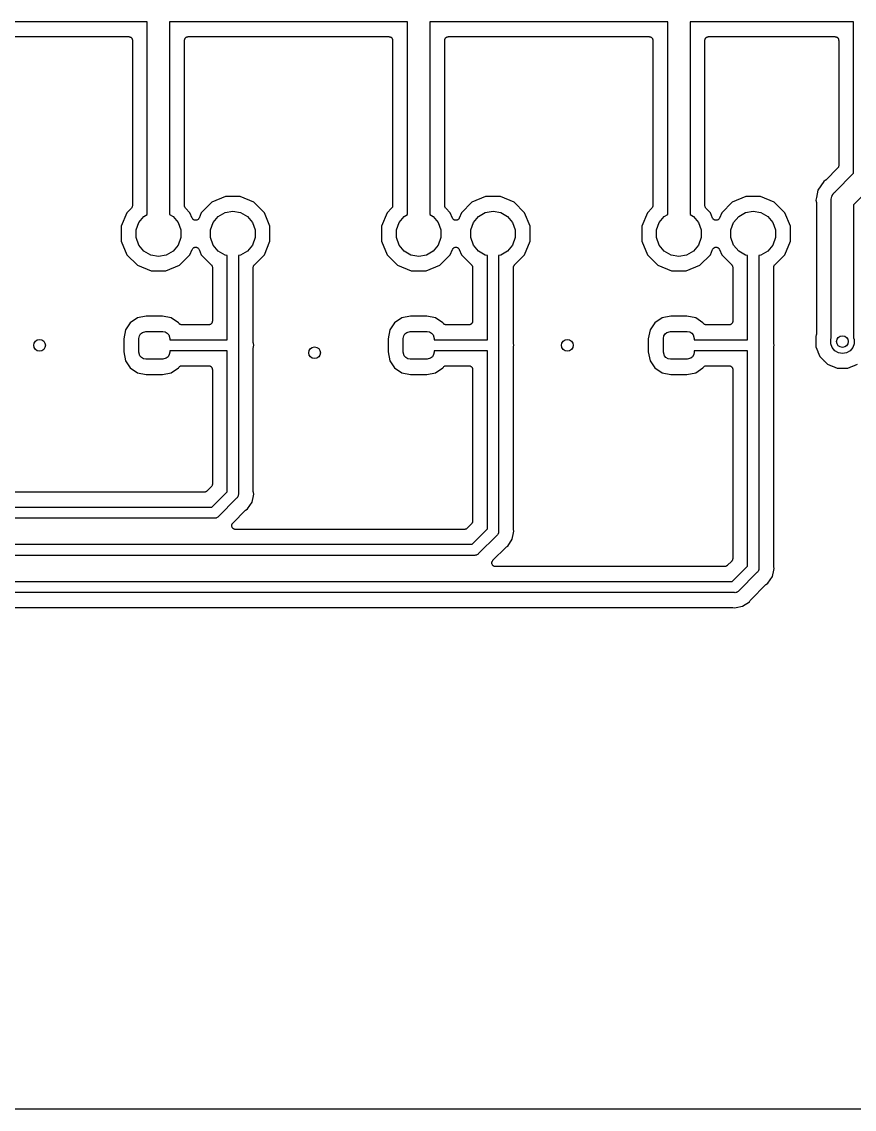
# Model space of a CAD drawing. Extents: x 40 to 163, y -163 to -37.
# Drawn here: x 74.07 to 102.51, y -163.25 to -126.11 of the extents above; entities that cross this region are included whole.
import ezdxf

# ---------------------------------------------------------------- set-up
doc = ezdxf.new("R2010")
doc.units = 0
doc.header["$MEASUREMENT"] = 0
doc.layers.add('BLACK', color=7, linetype='CONTINUOUS')

msp = doc.modelspace()

# ---------------------------------------------------------------- linework, layer by layer
at = {"layer": 'BLACK', "linetype": 'CONTINUOUS'}
for p, q in [((78.359, -126.111), (70.231, -126.111)), ((78.359, -126.967), (78.359, -126.111)), ((87.249, -126.111), (79.121, -126.111)), ((79.121, -126.111), (79.121, -132.69)), ((87.249, -126.967), (87.249, -126.111)), ((96.139, -126.111), (88.011, -126.111)), ((88.011, -126.111), (88.011, -132.69)), ((96.139, -132.69), (96.139, -126.111)), ((102.489, -126.111), (96.901, -126.111)), ((96.901, -126.111), (96.901, -132.69)), ((102.489, -131.287), (102.489, -126.111)), ((70.866, -126.619), (77.724, -126.619)), ((77.724, -126.619), (77.7349, -126.621)), ((77.7349, -126.621), (77.7461, -126.621)), ((77.7461, -126.621), (77.7565, -126.625)), ((77.7565, -126.625), (77.7674, -126.627)), ((77.7674, -126.627), (77.7771, -126.632)), ((77.7771, -126.632), (77.7875, -126.636)), ((79.6925, -126.636), (79.7029, -126.632)), ((79.7029, -126.632), (79.7126, -126.627)), ((79.7126, -126.627), (79.7235, -126.625)), ((79.7235, -126.625), (79.7339, -126.621)), ((79.7339, -126.621), (79.7451, -126.621)), ((79.7451, -126.621), (79.756, -126.619)), ((79.756, -126.619), (86.614, -126.619)), ((86.614, -126.619), (86.6249, -126.621)), ((86.6249, -126.621), (86.6361, -126.621)), ((86.6361, -126.621), (86.6465, -126.625)), ((86.6465, -126.625), (86.6574, -126.627)), ((86.6574, -126.627), (86.6671, -126.632)), ((86.6671, -126.632), (86.6775, -126.636)), ((88.5825, -126.636), (88.5929, -126.632)), ((88.5929, -126.632), (88.6026, -126.627)), ((88.6026, -126.627), (88.6135, -126.625)), ((88.6135, -126.625), (88.6239, -126.621)), ((88.6239, -126.621), (88.6351, -126.621)), ((88.6351, -126.621), (88.646, -126.619)), ((88.646, -126.619), (95.504, -126.619)), ((95.504, -126.619), (95.5149, -126.621)), ((95.5149, -126.621), (95.5261, -126.621)), ((95.5261, -126.621), (95.5365, -126.625)), ((95.5365, -126.625), (95.5474, -126.627)), ((95.5474, -126.627), (95.5571, -126.632)), ((95.5571, -126.632), (95.5675, -126.636)), ((97.4725, -126.636), (97.4829, -126.632)), ((97.4829, -126.632), (97.4926, -126.627)), ((97.4926, -126.627), (97.5035, -126.625)), ((97.5035, -126.625), (97.5139, -126.621)), ((97.5139, -126.621), (97.5251, -126.621)), ((97.5251, -126.621), (97.536, -126.619)), ((97.536, -126.619), (101.854, -126.619)), ((101.854, -126.619), (101.865, -126.621)), ((101.865, -126.621), (101.876, -126.621)), ((101.876, -126.621), (101.886, -126.625)), ((101.886, -126.625), (101.897, -126.627)), ((101.897, -126.627), (101.907, -126.632)), ((101.907, -126.632), (101.917, -126.636)), ((77.7875, -126.636), (77.796, -126.643)), ((77.796, -126.643), (77.8056, -126.649)), ((77.8056, -126.649), (77.8128, -126.657)), ((77.8128, -126.657), (77.8213, -126.664)), ((77.8213, -126.664), (77.8268, -126.674)), ((77.8268, -126.674), (77.834, -126.682)), ((77.834, -126.682), (77.8378, -126.693)), ((77.8378, -126.693), (77.8433, -126.703)), ((77.8433, -126.703), (77.8453, -126.714)), ((77.8453, -126.714), (77.8491, -126.724)), ((77.8491, -126.724), (77.8491, -126.735)), ((77.8491, -126.735), (77.851, -126.746)), ((77.851, -126.746), (77.851, -126.9)), ((77.851, -126.9), (77.851, -126.9)), ((77.851, -126.9), (77.851, -132.39)), ((78.359, -132.69), (78.359, -126.967)), ((78.359, -126.967), (78.359, -126.967)), ((79.629, -126.746), (79.6309, -126.735)), ((79.629, -132.39), (79.629, -126.746)), ((79.6309, -126.724), (79.6347, -126.714)), ((79.6309, -126.735), (79.6309, -126.724)), ((79.6347, -126.714), (79.6367, -126.703)), ((79.6367, -126.703), (79.6422, -126.693)), ((79.6422, -126.693), (79.646, -126.682)), ((79.646, -126.682), (79.6532, -126.674)), ((79.6532, -126.674), (79.6587, -126.664)), ((79.6587, -126.664), (79.6672, -126.657)), ((79.6672, -126.657), (79.6744, -126.649)), ((79.6744, -126.649), (79.684, -126.643)), ((79.684, -126.643), (79.6925, -126.636)), ((86.6775, -126.636), (86.686, -126.643)), ((86.686, -126.643), (86.6956, -126.649)), ((86.6956, -126.649), (86.7028, -126.657)), ((86.7028, -126.657), (86.7113, -126.664)), ((86.7113, -126.664), (86.7168, -126.674)), ((86.7168, -126.674), (86.724, -126.682)), ((86.724, -126.682), (86.7278, -126.693)), ((86.7278, -126.693), (86.7333, -126.703)), ((86.7333, -126.703), (86.7353, -126.714)), ((86.7353, -126.714), (86.7391, -126.724)), ((86.7391, -126.724), (86.7391, -126.735)), ((86.7391, -126.735), (86.741, -126.746)), ((86.741, -126.746), (86.741, -126.9)), ((86.741, -126.9), (86.741, -126.9)), ((86.741, -126.9), (86.741, -132.39)), ((87.249, -132.69), (87.249, -126.967)), ((87.249, -126.967), (87.249, -126.967)), ((88.519, -126.746), (88.5209, -126.735)), ((88.519, -132.39), (88.519, -126.746)), ((88.5209, -126.724), (88.5247, -126.714)), ((88.5209, -126.735), (88.5209, -126.724)), ((88.5247, -126.714), (88.5267, -126.703)), ((88.5267, -126.703), (88.5322, -126.693)), ((88.5322, -126.693), (88.536, -126.682)), ((88.536, -126.682), (88.5432, -126.674)), ((88.5432, -126.674), (88.5487, -126.664)), ((88.5487, -126.664), (88.5572, -126.657)), ((88.5572, -126.657), (88.5644, -126.649)), ((88.5644, -126.649), (88.574, -126.643)), ((88.574, -126.643), (88.5825, -126.636)), ((95.5675, -126.636), (95.576, -126.643)), ((95.576, -126.643), (95.5856, -126.649)), ((95.5856, -126.649), (95.5928, -126.657)), ((95.5928, -126.657), (95.6013, -126.664)), ((95.6013, -126.664), (95.6068, -126.674)), ((95.6068, -126.674), (95.614, -126.682)), ((95.614, -126.682), (95.6178, -126.693)), ((95.6178, -126.693), (95.6233, -126.703)), ((95.6233, -126.703), (95.6253, -126.714)), ((95.6253, -126.714), (95.6291, -126.724)), ((95.6291, -126.724), (95.6291, -126.735)), ((95.6291, -126.735), (95.631, -126.746)), ((95.631, -126.746), (95.631, -132.39)), ((97.409, -126.746), (97.4109, -126.735)), ((97.409, -132.39), (97.409, -126.746)), ((97.4109, -126.724), (97.4147, -126.714)), ((97.4109, -126.735), (97.4109, -126.724)), ((97.4147, -126.714), (97.4167, -126.703)), ((97.4167, -126.703), (97.4222, -126.693)), ((97.4222, -126.693), (97.426, -126.682)), ((97.426, -126.682), (97.4332, -126.674)), ((97.4332, -126.674), (97.4387, -126.664)), ((97.4387, -126.664), (97.4472, -126.657)), ((97.4472, -126.657), (97.4544, -126.649)), ((97.4544, -126.649), (97.464, -126.643)), ((97.464, -126.643), (97.4725, -126.636)), ((101.917, -126.636), (101.926, -126.643)), ((101.926, -126.643), (101.936, -126.649)), ((101.936, -126.649), (101.943, -126.657)), ((101.943, -126.657), (101.951, -126.664)), ((101.951, -126.664), (101.957, -126.674)), ((101.957, -126.674), (101.964, -126.682)), ((101.964, -126.682), (101.968, -126.693)), ((101.968, -126.693), (101.973, -126.703)), ((101.973, -126.703), (101.975, -126.714)), ((101.975, -126.714), (101.979, -126.724)), ((101.979, -126.724), (101.979, -126.735)), ((101.979, -126.735), (101.981, -126.746)), ((101.981, -126.746), (101.981, -131.024)), ((101.969, -131.078), (101.96, -131.091)), ((101.971, -131.072), (101.969, -131.078)), ((101.973, -131.068), (101.971, -131.072)), ((101.976, -131.051), (101.973, -131.068)), ((101.981, -131.035), (101.976, -131.051)), ((101.981, -131.024), (101.98, -131.03)), ((101.98, -131.03), (101.981, -131.035)), ((101.944, -131.114), (101.55, -131.508)), ((101.85, -131.926), (102.489, -131.287)), ((101.947, -131.109), (101.944, -131.114)), ((101.951, -131.106), (101.947, -131.109)), ((101.96, -131.091), (101.951, -131.106)), ((101.467, -131.566), (101.271, -131.86)), ((101.531, -131.523), (101.467, -131.566)), ((101.54, -131.515), (101.531, -131.523)), ((101.55, -131.508), (101.54, -131.515)), ((103.128, -131.726), (102.489, -132.365)), ((81.0274, -132.08), (80.5606, -132.273)), ((81.5326, -132.08), (81.0274, -132.08)), ((81.9994, -132.273), (81.5326, -132.08)), ((89.9174, -132.08), (89.4506, -132.273)), ((90.4226, -132.08), (89.9174, -132.08)), ((90.8894, -132.273), (90.4226, -132.08)), ((98.8074, -132.08), (98.3406, -132.273)), ((99.3126, -132.08), (98.8074, -132.08)), ((99.7794, -132.273), (99.3126, -132.08)), ((101.219, -132.117), (101.202, -132.207)), ((101.271, -131.86), (101.219, -132.117)), ((101.219, -132.117), (101.219, -132.117)), ((101.723, -132.173), (101.736, -132.124)), ((101.727, -132.224), (101.723, -132.173)), ((101.736, -132.124), (101.744, -132.075)), ((101.744, -132.075), (101.753, -132.06)), ((101.753, -132.06), (101.757, -132.043)), ((101.757, -132.043), (101.786, -132.002)), ((101.786, -132.002), (101.812, -131.958)), ((101.812, -131.958), (101.85, -131.926)), ((77.8138, -132.48), (77.6633, -132.631)), ((77.817, -132.476), (77.8138, -132.48)), ((77.8213, -132.472), (77.817, -132.476)), ((77.8296, -132.458), (77.8213, -132.472)), ((77.8391, -132.444), (77.8296, -132.458)), ((77.8405, -132.439), (77.8391, -132.444)), ((77.8433, -132.434), (77.8405, -132.439)), ((77.8462, -132.417), (77.8433, -132.434)), ((77.8505, -132.401), (77.8462, -132.417)), ((77.851, -132.39), (77.85, -132.396)), ((77.85, -132.396), (77.8505, -132.401)), ((79.63, -132.396), (79.629, -132.39)), ((79.6295, -132.401), (79.63, -132.396)), ((79.6338, -132.417), (79.6295, -132.401)), ((79.6367, -132.434), (79.6338, -132.417)), ((79.6395, -132.439), (79.6367, -132.434)), ((79.6409, -132.444), (79.6395, -132.439)), ((79.6504, -132.458), (79.6409, -132.444)), ((79.6587, -132.472), (79.6504, -132.458)), ((79.663, -132.476), (79.6587, -132.472)), ((79.6662, -132.48), (79.663, -132.476)), ((79.8167, -132.631), (79.6662, -132.48)), ((80.5606, -132.273), (80.2033, -132.631)), ((82.3567, -132.631), (81.9994, -132.273)), ((86.7038, -132.48), (86.5533, -132.631)), ((86.707, -132.476), (86.7038, -132.48)), ((86.7113, -132.472), (86.707, -132.476)), ((86.7196, -132.458), (86.7113, -132.472)), ((86.7291, -132.444), (86.7196, -132.458)), ((86.7305, -132.439), (86.7291, -132.444)), ((86.7333, -132.434), (86.7305, -132.439)), ((86.7362, -132.417), (86.7333, -132.434)), ((86.7405, -132.401), (86.7362, -132.417)), ((86.741, -132.39), (86.74, -132.396)), ((86.74, -132.396), (86.7405, -132.401)), ((88.52, -132.396), (88.519, -132.39)), ((88.5195, -132.401), (88.52, -132.396)), ((88.5238, -132.417), (88.5195, -132.401)), ((88.5267, -132.434), (88.5238, -132.417)), ((88.5295, -132.439), (88.5267, -132.434)), ((88.5309, -132.444), (88.5295, -132.439)), ((88.5404, -132.458), (88.5309, -132.444)), ((88.5487, -132.472), (88.5404, -132.458)), ((88.553, -132.476), (88.5487, -132.472)), ((88.5562, -132.48), (88.553, -132.476)), ((88.7067, -132.631), (88.5562, -132.48)), ((89.4506, -132.273), (89.0933, -132.631)), ((91.2467, -132.631), (90.8894, -132.273)), ((95.5938, -132.48), (95.4433, -132.631)), ((95.597, -132.476), (95.5938, -132.48)), ((95.6013, -132.472), (95.597, -132.476)), ((95.6096, -132.458), (95.6013, -132.472)), ((95.6191, -132.444), (95.6096, -132.458)), ((95.6205, -132.439), (95.6191, -132.444)), ((95.6233, -132.434), (95.6205, -132.439)), ((95.6262, -132.417), (95.6233, -132.434)), ((95.6305, -132.401), (95.6262, -132.417)), ((95.631, -132.39), (95.63, -132.396)), ((95.63, -132.396), (95.6305, -132.401)), ((97.41, -132.396), (97.409, -132.39)), ((97.4095, -132.401), (97.41, -132.396)), ((97.4138, -132.417), (97.4095, -132.401)), ((97.4167, -132.434), (97.4138, -132.417)), ((97.4195, -132.439), (97.4167, -132.434)), ((97.4209, -132.444), (97.4195, -132.439)), ((97.4304, -132.458), (97.4209, -132.444)), ((97.4387, -132.472), (97.4304, -132.458)), ((97.443, -132.476), (97.4387, -132.472)), ((97.4462, -132.48), (97.443, -132.476)), ((97.5967, -132.631), (97.4462, -132.48)), ((98.3406, -132.273), (97.9833, -132.631)), ((100.137, -132.631), (99.7794, -132.273)), ((101.202, -132.207), (101.217, -132.282)), ((101.217, -132.282), (101.217, -132.295)), ((101.217, -132.295), (101.219, -132.307)), ((101.219, -132.307), (101.219, -136.781)), ((101.727, -136.91), (101.727, -132.224)), ((102.489, -132.365), (102.489, -136.91)), ((77.6633, -132.631), (77.47, -133.097)), ((78.0699, -132.963), (78.2426, -132.757)), ((78.2426, -132.757), (78.359, -132.69)), ((79.121, -132.69), (79.2374, -132.757)), ((79.2374, -132.757), (79.4101, -132.963)), ((79.8927, -132.814), (79.8167, -132.631)), ((79.9016, -132.828), (79.8927, -132.814)), ((79.9092, -132.843), (79.9016, -132.828)), ((79.9134, -132.847), (79.9092, -132.843)), ((79.9164, -132.851), (79.9134, -132.847)), ((79.9295, -132.861), (79.9164, -132.851)), ((79.9418, -132.873), (79.9295, -132.861)), ((79.9469, -132.875), (79.9418, -132.873)), ((79.9514, -132.878), (79.9469, -132.875)), ((79.9672, -132.883), (79.9514, -132.878)), ((79.9825, -132.89), (79.9672, -132.883)), ((79.9881, -132.89), (79.9825, -132.89)), ((79.9934, -132.891), (79.9881, -132.89)), ((80.01, -132.891), (79.9934, -132.891)), ((80.0266, -132.891), (80.01, -132.891)), ((80.0319, -132.89), (80.0266, -132.891)), ((80.0375, -132.89), (80.0319, -132.89)), ((80.0528, -132.883), (80.0375, -132.89)), ((80.0686, -132.878), (80.0528, -132.883)), ((80.0731, -132.875), (80.0686, -132.878)), ((80.0782, -132.873), (80.0731, -132.875)), ((80.0905, -132.861), (80.0782, -132.873)), ((80.1036, -132.851), (80.0905, -132.861)), ((80.1066, -132.847), (80.1036, -132.851)), ((80.1108, -132.843), (80.1066, -132.847)), ((80.1184, -132.828), (80.1108, -132.843)), ((80.1273, -132.814), (80.1184, -132.828)), ((80.2033, -132.631), (80.1273, -132.814)), ((80.6099, -132.963), (80.7826, -132.757)), ((80.7826, -132.757), (81.0154, -132.623)), ((81.0154, -132.623), (81.28, -132.576)), ((81.28, -132.576), (81.5446, -132.623)), ((81.5446, -132.623), (81.7774, -132.757)), ((81.7774, -132.757), (81.9501, -132.963)), ((82.55, -133.097), (82.3567, -132.631)), ((86.5533, -132.631), (86.36, -133.097)), ((86.9599, -132.963), (87.1326, -132.757)), ((87.1326, -132.757), (87.249, -132.69)), ((88.011, -132.69), (88.1274, -132.757)), ((88.1274, -132.757), (88.3001, -132.963)), ((88.7827, -132.814), (88.7067, -132.631)), ((88.7916, -132.828), (88.7827, -132.814)), ((88.7992, -132.843), (88.7916, -132.828)), ((88.8034, -132.847), (88.7992, -132.843)), ((88.8064, -132.851), (88.8034, -132.847)), ((88.8195, -132.861), (88.8064, -132.851)), ((88.8318, -132.873), (88.8195, -132.861)), ((88.8369, -132.875), (88.8318, -132.873)), ((88.8414, -132.878), (88.8369, -132.875)), ((88.8572, -132.883), (88.8414, -132.878)), ((88.8725, -132.89), (88.8572, -132.883)), ((88.8781, -132.89), (88.8725, -132.89)), ((88.8834, -132.891), (88.8781, -132.89)), ((88.9, -132.891), (88.8834, -132.891)), ((88.9166, -132.891), (88.9, -132.891)), ((88.9219, -132.89), (88.9166, -132.891)), ((88.9275, -132.89), (88.9219, -132.89)), ((88.9428, -132.883), (88.9275, -132.89)), ((88.9586, -132.878), (88.9428, -132.883)), ((88.9631, -132.875), (88.9586, -132.878)), ((88.9682, -132.873), (88.9631, -132.875)), ((88.9805, -132.861), (88.9682, -132.873)), ((88.9936, -132.851), (88.9805, -132.861)), ((88.9966, -132.847), (88.9936, -132.851)), ((89.0008, -132.843), (88.9966, -132.847)), ((89.0084, -132.828), (89.0008, -132.843)), ((89.0173, -132.814), (89.0084, -132.828)), ((89.0933, -132.631), (89.0173, -132.814)), ((89.4999, -132.963), (89.6726, -132.757)), ((89.6726, -132.757), (89.9054, -132.623)), ((89.9054, -132.623), (90.17, -132.576)), ((90.17, -132.576), (90.4346, -132.623)), ((90.4346, -132.623), (90.6674, -132.757)), ((90.6674, -132.757), (90.8401, -132.963)), ((91.44, -133.097), (91.2467, -132.631)), ((95.4433, -132.631), (95.25, -133.097)), ((95.8499, -132.963), (96.0226, -132.757)), ((96.0226, -132.757), (96.139, -132.69)), ((96.901, -132.69), (97.0174, -132.757)), ((97.0174, -132.757), (97.1901, -132.963)), ((97.6727, -132.814), (97.5967, -132.631)), ((97.6816, -132.828), (97.6727, -132.814)), ((97.6892, -132.843), (97.6816, -132.828)), ((97.6934, -132.847), (97.6892, -132.843)), ((97.6964, -132.851), (97.6934, -132.847)), ((97.7095, -132.861), (97.6964, -132.851)), ((97.7218, -132.873), (97.7095, -132.861)), ((97.7269, -132.875), (97.7218, -132.873)), ((97.7314, -132.878), (97.7269, -132.875)), ((97.7472, -132.883), (97.7314, -132.878)), ((97.7625, -132.89), (97.7472, -132.883)), ((97.7681, -132.89), (97.7625, -132.89)), ((97.7734, -132.891), (97.7681, -132.89)), ((97.79, -132.891), (97.7734, -132.891)), ((97.8066, -132.891), (97.79, -132.891)), ((97.8119, -132.89), (97.8066, -132.891)), ((97.8175, -132.89), (97.8119, -132.89)), ((97.8328, -132.883), (97.8175, -132.89)), ((97.8486, -132.878), (97.8328, -132.883)), ((97.8531, -132.875), (97.8486, -132.878)), ((97.8582, -132.873), (97.8531, -132.875)), ((97.8705, -132.861), (97.8582, -132.873)), ((97.8836, -132.851), (97.8705, -132.861)), ((97.8866, -132.847), (97.8836, -132.851)), ((97.8908, -132.843), (97.8866, -132.847)), ((97.8984, -132.828), (97.8908, -132.843)), ((97.9073, -132.814), (97.8984, -132.828)), ((97.9833, -132.631), (97.9073, -132.814)), ((98.3899, -132.963), (98.5626, -132.757)), ((98.5626, -132.757), (98.7954, -132.623)), ((98.7954, -132.623), (99.06, -132.576)), ((99.06, -132.576), (99.3246, -132.623)), ((99.3246, -132.623), (99.5574, -132.757)), ((99.5574, -132.757), (99.7301, -132.963)), ((100.33, -133.097), (100.137, -132.631)), ((77.47, -133.097), (77.47, -133.603)), ((77.978, -133.216), (78.0699, -132.963)), ((77.978, -133.484), (77.978, -133.216)), ((79.4101, -132.963), (79.502, -133.216)), ((79.502, -133.216), (79.502, -133.484)), ((80.518, -133.216), (80.6099, -132.963)), ((80.518, -133.484), (80.518, -133.216)), ((81.9501, -132.963), (82.042, -133.216)), ((82.042, -133.216), (82.042, -133.484)), ((82.55, -133.603), (82.55, -133.097)), ((86.36, -133.097), (86.36, -133.603)), ((86.868, -133.216), (86.9599, -132.963)), ((86.868, -133.484), (86.868, -133.216)), ((88.3001, -132.963), (88.392, -133.216)), ((88.392, -133.216), (88.392, -133.484)), ((89.408, -133.216), (89.4999, -132.963)), ((89.408, -133.484), (89.408, -133.216)), ((90.8401, -132.963), (90.932, -133.216)), ((90.932, -133.216), (90.932, -133.484)), ((91.44, -133.603), (91.44, -133.097)), ((95.25, -133.097), (95.25, -133.603)), ((95.758, -133.216), (95.8499, -132.963)), ((95.758, -133.484), (95.758, -133.216)), ((97.1901, -132.963), (97.282, -133.216)), ((97.282, -133.216), (97.282, -133.484)), ((98.298, -133.216), (98.3899, -132.963)), ((98.298, -133.484), (98.298, -133.216)), ((99.7301, -132.963), (99.822, -133.216)), ((99.822, -133.216), (99.822, -133.484)), ((100.33, -133.603), (100.33, -133.097)), ((77.47, -133.603), (77.6633, -134.069)), ((78.0699, -133.737), (77.978, -133.484)), ((79.502, -133.484), (79.4101, -133.737)), ((80.6099, -133.737), (80.518, -133.484)), ((82.042, -133.484), (81.9501, -133.737)), ((82.3567, -134.069), (82.55, -133.603)), ((86.36, -133.603), (86.5533, -134.069)), ((86.9599, -133.737), (86.868, -133.484)), ((88.392, -133.484), (88.3001, -133.737)), ((89.4999, -133.737), (89.408, -133.484)), ((90.932, -133.484), (90.8401, -133.737)), ((91.2467, -134.069), (91.44, -133.603)), ((95.25, -133.603), (95.4433, -134.069)), ((95.8499, -133.737), (95.758, -133.484)), ((97.282, -133.484), (97.1901, -133.737)), ((98.3899, -133.737), (98.298, -133.484)), ((99.822, -133.484), (99.7301, -133.737)), ((100.137, -134.069), (100.33, -133.603)), ((78.2426, -133.943), (78.0699, -133.737)), ((78.4754, -134.077), (78.2426, -133.943)), ((79.2374, -133.943), (79.0046, -134.077)), ((79.4101, -133.737), (79.2374, -133.943)), ((79.8167, -134.069), (79.8927, -133.886)), ((79.8927, -133.886), (79.9016, -133.872)), ((79.9016, -133.872), (79.9092, -133.857)), ((79.9092, -133.857), (79.9134, -133.853)), ((79.9134, -133.853), (79.9164, -133.849)), ((79.9164, -133.849), (79.9295, -133.839)), ((79.9295, -133.839), (79.9418, -133.827)), ((79.9418, -133.827), (79.9469, -133.825)), ((79.9469, -133.825), (79.9514, -133.822)), ((79.9514, -133.822), (79.9672, -133.817)), ((79.9672, -133.817), (79.9825, -133.81)), ((79.9825, -133.81), (79.9881, -133.81)), ((79.9881, -133.81), (79.9934, -133.809)), ((79.9934, -133.809), (80.01, -133.809)), ((80.01, -133.809), (80.0266, -133.809)), ((80.0266, -133.809), (80.0319, -133.81)), ((80.0319, -133.81), (80.0375, -133.81)), ((80.0375, -133.81), (80.0528, -133.817)), ((80.0528, -133.817), (80.0686, -133.822)), ((80.0686, -133.822), (80.0731, -133.825)), ((80.0731, -133.825), (80.0782, -133.827)), ((80.0782, -133.827), (80.0905, -133.839)), ((80.0905, -133.839), (80.1036, -133.849)), ((80.1036, -133.849), (80.1066, -133.853)), ((80.1066, -133.853), (80.1108, -133.857)), ((80.1108, -133.857), (80.1184, -133.872)), ((80.1184, -133.872), (80.1273, -133.886)), ((80.1273, -133.886), (80.2033, -134.069)), ((80.7826, -133.943), (80.6099, -133.737)), ((81.0154, -134.077), (80.7826, -133.943)), ((81.7774, -133.943), (81.5446, -134.077)), ((81.9501, -133.737), (81.7774, -133.943)), ((87.1326, -133.943), (86.9599, -133.737)), ((87.3654, -134.077), (87.1326, -133.943)), ((88.1274, -133.943), (87.8946, -134.077)), ((88.3001, -133.737), (88.1274, -133.943)), ((88.7067, -134.069), (88.7827, -133.886)), ((88.7827, -133.886), (88.7916, -133.872)), ((88.7916, -133.872), (88.7992, -133.857)), ((88.7992, -133.857), (88.8034, -133.853)), ((88.8034, -133.853), (88.8064, -133.849)), ((88.8064, -133.849), (88.8195, -133.839)), ((88.8195, -133.839), (88.8318, -133.827)), ((88.8318, -133.827), (88.8369, -133.825)), ((88.8369, -133.825), (88.8414, -133.822)), ((88.8414, -133.822), (88.8572, -133.817)), ((88.8572, -133.817), (88.8725, -133.81)), ((88.8725, -133.81), (88.8781, -133.81)), ((88.8781, -133.81), (88.8834, -133.809)), ((88.8834, -133.809), (88.9, -133.809)), ((88.9, -133.809), (88.9166, -133.809)), ((88.9166, -133.809), (88.9219, -133.81)), ((88.9219, -133.81), (88.9275, -133.81)), ((88.9275, -133.81), (88.9428, -133.817)), ((88.9428, -133.817), (88.9586, -133.822)), ((88.9586, -133.822), (88.9631, -133.825)), ((88.9631, -133.825), (88.9682, -133.827)), ((88.9682, -133.827), (88.9805, -133.839)), ((88.9805, -133.839), (88.9936, -133.849)), ((88.9936, -133.849), (88.9966, -133.853)), ((88.9966, -133.853), (89.0008, -133.857)), ((89.0008, -133.857), (89.0084, -133.872)), ((89.0084, -133.872), (89.0173, -133.886)), ((89.0173, -133.886), (89.0933, -134.069)), ((89.6726, -133.943), (89.4999, -133.737)), ((89.9054, -134.077), (89.6726, -133.943)), ((90.6674, -133.943), (90.4346, -134.077)), ((90.8401, -133.737), (90.6674, -133.943)), ((96.0226, -133.943), (95.8499, -133.737)), ((96.2554, -134.077), (96.0226, -133.943)), ((97.0174, -133.943), (96.7846, -134.077)), ((97.1901, -133.737), (97.0174, -133.943)), ((97.5967, -134.069), (97.6727, -133.886)), ((97.6727, -133.886), (97.6816, -133.872)), ((97.6816, -133.872), (97.6892, -133.857)), ((97.6892, -133.857), (97.6934, -133.853)), ((97.6934, -133.853), (97.6964, -133.849)), ((97.6964, -133.849), (97.7095, -133.839)), ((97.7095, -133.839), (97.7218, -133.827)), ((97.7218, -133.827), (97.7269, -133.825)), ((97.7269, -133.825), (97.7314, -133.822)), ((97.7314, -133.822), (97.7472, -133.817)), ((97.7472, -133.817), (97.7625, -133.81)), ((97.7625, -133.81), (97.7681, -133.81)), ((97.7681, -133.81), (97.7734, -133.809)), ((97.7734, -133.809), (97.79, -133.809)), ((97.79, -133.809), (97.8066, -133.809)), ((97.8066, -133.809), (97.8119, -133.81)), ((97.8119, -133.81), (97.8175, -133.81)), ((97.8175, -133.81), (97.8328, -133.817)), ((97.8328, -133.817), (97.8486, -133.822)), ((97.8486, -133.822), (97.8531, -133.825)), ((97.8531, -133.825), (97.8582, -133.827)), ((97.8582, -133.827), (97.8705, -133.839)), ((97.8705, -133.839), (97.8836, -133.849)), ((97.8836, -133.849), (97.8866, -133.853)), ((97.8866, -133.853), (97.8908, -133.857)), ((97.8908, -133.857), (97.8984, -133.872)), ((97.8984, -133.872), (97.9073, -133.886)), ((97.9073, -133.886), (97.9833, -134.069)), ((98.5626, -133.943), (98.3899, -133.737)), ((98.7954, -134.077), (98.5626, -133.943)), ((99.5574, -133.943), (99.3246, -134.077)), ((99.7301, -133.737), (99.5574, -133.943)), ((77.6633, -134.069), (78.0206, -134.427)), ((78.0206, -134.427), (78.4874, -134.62)), ((78.74, -134.124), (78.4754, -134.077)), ((79.0046, -134.077), (78.74, -134.124)), ((78.9926, -134.62), (79.4594, -134.427)), ((79.4594, -134.427), (79.8167, -134.069)), ((80.2033, -134.069), (80.5443, -134.41)), ((80.5443, -134.41), (80.5475, -134.415)), ((80.5475, -134.415), (80.5518, -134.419)), ((80.5518, -134.419), (80.5601, -134.433)), ((81.0895, -134.09), (81.0154, -134.077)), ((81.0895, -136.969), (81.0895, -134.09)), ((81.5446, -134.077), (81.4705, -134.09)), ((81.4705, -134.09), (81.4705, -142.232)), ((81.9999, -134.433), (82.0082, -134.419)), ((82.0082, -134.419), (82.0125, -134.415)), ((82.0125, -134.415), (82.0157, -134.41)), ((82.0157, -134.41), (82.3567, -134.069)), ((86.5533, -134.069), (86.9106, -134.427)), ((86.9106, -134.427), (87.3774, -134.62)), ((87.63, -134.124), (87.3654, -134.077)), ((87.8946, -134.077), (87.63, -134.124)), ((87.8826, -134.62), (88.3494, -134.427)), ((88.3494, -134.427), (88.7067, -134.069)), ((89.0933, -134.069), (89.4343, -134.41)), ((89.4343, -134.41), (89.4375, -134.415)), ((89.4375, -134.415), (89.4418, -134.419)), ((89.4418, -134.419), (89.4501, -134.433)), ((89.9795, -134.09), (89.9054, -134.077)), ((89.9795, -136.969), (89.9795, -134.09)), ((90.4346, -134.077), (90.3605, -134.09)), ((90.3605, -134.09), (90.3605, -143.502)), ((90.8899, -134.433), (90.8982, -134.419)), ((90.8982, -134.419), (90.9025, -134.415)), ((90.9025, -134.415), (90.9057, -134.41)), ((90.9057, -134.41), (91.2467, -134.069)), ((95.4433, -134.069), (95.8006, -134.427)), ((95.8006, -134.427), (96.2674, -134.62)), ((96.52, -134.124), (96.2554, -134.077)), ((96.7846, -134.077), (96.52, -134.124)), ((96.7726, -134.62), (97.2394, -134.427)), ((97.2394, -134.427), (97.5967, -134.069)), ((97.9833, -134.069), (98.3243, -134.41)), ((98.3243, -134.41), (98.3275, -134.415)), ((98.3275, -134.415), (98.3318, -134.419)), ((98.3318, -134.419), (98.3401, -134.433)), ((98.8695, -134.09), (98.7954, -134.077)), ((98.8695, -136.969), (98.8695, -134.09)), ((99.3246, -134.077), (99.2505, -134.09)), ((99.2505, -134.09), (99.2505, -144.772)), ((99.7799, -134.433), (99.7882, -134.419)), ((99.7882, -134.419), (99.7925, -134.415)), ((99.7925, -134.415), (99.7957, -134.41)), ((99.7957, -134.41), (100.137, -134.069)), ((78.4874, -134.62), (78.9926, -134.62)), ((80.5601, -134.433), (80.5696, -134.446)), ((80.5696, -134.446), (80.571, -134.452)), ((80.571, -134.452), (80.5738, -134.457)), ((80.5738, -134.457), (80.5767, -134.473)), ((80.5767, -134.473), (80.581, -134.489)), ((80.581, -134.489), (80.5805, -134.495)), ((80.5805, -134.495), (80.5815, -134.5)), ((80.5815, -134.5), (80.5815, -136.334)), ((81.9785, -134.5), (81.9795, -134.495)), ((81.9785, -137.079), (81.9785, -134.5)), ((81.979, -134.489), (81.9833, -134.473)), ((81.9795, -134.495), (81.979, -134.489)), ((81.9833, -134.473), (81.9862, -134.457)), ((81.9862, -134.457), (81.989, -134.452)), ((81.989, -134.452), (81.9904, -134.446)), ((81.9904, -134.446), (81.9999, -134.433)), ((87.3774, -134.62), (87.8826, -134.62)), ((89.4501, -134.433), (89.4596, -134.446)), ((89.4596, -134.446), (89.461, -134.452)), ((89.461, -134.452), (89.4638, -134.457)), ((89.4638, -134.457), (89.4667, -134.473)), ((89.4667, -134.473), (89.471, -134.489)), ((89.471, -134.489), (89.4705, -134.495)), ((89.4705, -134.495), (89.4715, -134.5)), ((89.4715, -134.5), (89.4715, -136.334)), ((90.8685, -134.5), (90.8695, -134.495)), ((90.8685, -137.079), (90.8685, -134.5)), ((90.869, -134.489), (90.8733, -134.473)), ((90.8695, -134.495), (90.869, -134.489)), ((90.8733, -134.473), (90.8762, -134.457)), ((90.8762, -134.457), (90.879, -134.452)), ((90.879, -134.452), (90.8804, -134.446)), ((90.8804, -134.446), (90.8899, -134.433)), ((96.2674, -134.62), (96.7726, -134.62)), ((98.3401, -134.433), (98.3496, -134.446)), ((98.3496, -134.446), (98.351, -134.452)), ((98.351, -134.452), (98.3538, -134.457)), ((98.3538, -134.457), (98.3567, -134.473)), ((98.3567, -134.473), (98.361, -134.489)), ((98.361, -134.489), (98.3605, -134.495)), ((98.3605, -134.495), (98.3615, -134.5)), ((98.3615, -134.5), (98.3615, -136.334)), ((99.7585, -134.5), (99.7595, -134.495)), ((99.7585, -137.079), (99.7585, -134.5)), ((99.759, -134.489), (99.7633, -134.473)), ((99.7595, -134.495), (99.759, -134.489)), ((99.7633, -134.473), (99.7662, -134.457)), ((99.7662, -134.457), (99.769, -134.452)), ((99.769, -134.452), (99.7704, -134.446)), ((99.7704, -134.446), (99.7799, -134.433)), ((78.0224, -136.225), (77.7773, -136.388)), ((78.324, -136.165), (78.0224, -136.225)), ((78.874, -136.165), (78.324, -136.165)), ((79.1756, -136.225), (78.874, -136.165)), ((79.4207, -136.388), (79.1756, -136.225)), ((87.0534, -136.225), (86.8083, -136.388)), ((87.355, -136.165), (87.0534, -136.225)), ((87.905, -136.165), (87.355, -136.165)), ((88.2066, -136.225), (87.905, -136.165)), ((88.4517, -136.388), (88.2066, -136.225)), ((95.9434, -136.225), (95.6983, -136.388)), ((96.245, -136.165), (95.9434, -136.225)), ((96.795, -136.165), (96.245, -136.165)), ((97.0966, -136.225), (96.795, -136.165)), ((97.3417, -136.388), (97.0966, -136.225)), ((77.6136, -136.633), (77.5536, -136.935)), ((77.7773, -136.388), (77.6136, -136.633)), ((79.4319, -136.405), (79.4207, -136.388)), ((79.4443, -136.418), (79.4319, -136.405)), ((79.4558, -136.432), (79.4443, -136.418)), ((79.4595, -136.434), (79.4558, -136.432)), ((79.4624, -136.437), (79.4595, -136.434)), ((79.4785, -136.445), (79.4624, -136.437)), ((79.494, -136.454), (79.4785, -136.445)), ((79.4982, -136.455), (79.494, -136.454)), ((79.5019, -136.456), (79.4982, -136.455)), ((79.5198, -136.458), (79.5019, -136.456)), ((79.5375, -136.462), (79.5198, -136.458)), ((80.4545, -136.462), (79.5375, -136.462)), ((80.4654, -136.46), (80.4545, -136.462)), ((80.4766, -136.46), (80.4654, -136.46)), ((80.487, -136.456), (80.4766, -136.46)), ((80.4979, -136.454), (80.487, -136.456)), ((80.5076, -136.448), (80.4979, -136.454)), ((80.518, -136.444), (80.5076, -136.448)), ((80.5265, -136.437), (80.518, -136.444)), ((80.5361, -136.432), (80.5265, -136.437)), ((80.5433, -136.423), (80.5361, -136.432)), ((80.5518, -136.416), (80.5433, -136.423)), ((80.5573, -136.407), (80.5518, -136.416)), ((80.5645, -136.398), (80.5573, -136.407)), ((80.5683, -136.388), (80.5645, -136.398)), ((80.5738, -136.378), (80.5683, -136.388)), ((80.5758, -136.367), (80.5738, -136.378)), ((80.5796, -136.357), (80.5758, -136.367)), ((80.5815, -136.334), (80.5796, -136.345)), ((80.5796, -136.345), (80.5796, -136.357)), ((86.6446, -136.633), (86.5846, -136.935)), ((86.8083, -136.388), (86.6446, -136.633)), ((88.4629, -136.405), (88.4517, -136.388)), ((88.4753, -136.418), (88.4629, -136.405)), ((88.4868, -136.432), (88.4753, -136.418)), ((88.4905, -136.434), (88.4868, -136.432)), ((88.4934, -136.437), (88.4905, -136.434)), ((88.5095, -136.445), (88.4934, -136.437)), ((88.525, -136.454), (88.5095, -136.445)), ((88.5292, -136.455), (88.525, -136.454)), ((88.5329, -136.456), (88.5292, -136.455)), ((88.5508, -136.458), (88.5329, -136.456)), ((88.5685, -136.462), (88.5508, -136.458)), ((89.3445, -136.462), (88.5685, -136.462)), ((89.3554, -136.46), (89.3445, -136.462)), ((89.3666, -136.46), (89.3554, -136.46)), ((89.377, -136.456), (89.3666, -136.46)), ((89.3879, -136.454), (89.377, -136.456)), ((89.3976, -136.448), (89.3879, -136.454)), ((89.408, -136.444), (89.3976, -136.448)), ((89.4165, -136.437), (89.408, -136.444)), ((89.4261, -136.432), (89.4165, -136.437)), ((89.4333, -136.423), (89.4261, -136.432)), ((89.4418, -136.416), (89.4333, -136.423)), ((89.4473, -136.407), (89.4418, -136.416)), ((89.4545, -136.398), (89.4473, -136.407)), ((89.4583, -136.388), (89.4545, -136.398)), ((89.4638, -136.378), (89.4583, -136.388)), ((89.4658, -136.367), (89.4638, -136.378)), ((89.4696, -136.357), (89.4658, -136.367)), ((89.4715, -136.334), (89.4696, -136.345)), ((89.4696, -136.345), (89.4696, -136.357)), ((95.5346, -136.633), (95.4746, -136.935)), ((95.6983, -136.388), (95.5346, -136.633)), ((97.3529, -136.405), (97.3417, -136.388)), ((97.3653, -136.418), (97.3529, -136.405)), ((97.3768, -136.432), (97.3653, -136.418)), ((97.3805, -136.434), (97.3768, -136.432)), ((97.3834, -136.437), (97.3805, -136.434)), ((97.3995, -136.445), (97.3834, -136.437)), ((97.415, -136.454), (97.3995, -136.445)), ((97.4192, -136.455), (97.415, -136.454)), ((97.4229, -136.456), (97.4192, -136.455)), ((97.4408, -136.458), (97.4229, -136.456)), ((97.4585, -136.462), (97.4408, -136.458)), ((98.2345, -136.462), (97.4585, -136.462)), ((98.2454, -136.46), (98.2345, -136.462)), ((98.2566, -136.46), (98.2454, -136.46)), ((98.267, -136.456), (98.2566, -136.46)), ((98.2779, -136.454), (98.267, -136.456)), ((98.2876, -136.448), (98.2779, -136.454)), ((98.298, -136.444), (98.2876, -136.448)), ((98.3065, -136.437), (98.298, -136.444)), ((98.3161, -136.432), (98.3065, -136.437)), ((98.3233, -136.423), (98.3161, -136.432)), ((98.3318, -136.416), (98.3233, -136.423)), ((98.3373, -136.407), (98.3318, -136.416)), ((98.3445, -136.398), (98.3373, -136.407)), ((98.3483, -136.388), (98.3445, -136.398)), ((98.3538, -136.378), (98.3483, -136.388)), ((98.3558, -136.367), (98.3538, -136.378)), ((98.3596, -136.357), (98.3558, -136.367)), ((98.3615, -136.334), (98.3596, -136.345)), ((98.3596, -136.345), (98.3596, -136.357)), ((77.5536, -136.935), (77.5536, -137.385)), ((78.074, -136.922), (78.0883, -136.841)), ((78.074, -137.398), (78.074, -136.922)), ((78.0883, -136.841), (78.1296, -136.77)), ((78.1296, -136.77), (78.1927, -136.717)), ((78.1927, -136.717), (78.3115, -136.685)), ((78.3115, -136.685), (78.8865, -136.685)), ((78.8865, -136.685), (78.9677, -136.699)), ((78.9677, -136.699), (79.0392, -136.741)), ((79.0392, -136.741), (79.0922, -136.804)), ((79.0922, -136.804), (79.124, -136.922)), ((79.124, -136.922), (79.124, -136.969)), ((79.124, -136.969), (81.0895, -136.969)), ((86.5846, -136.935), (86.5846, -137.385)), ((87.105, -136.922), (87.1193, -136.841)), ((87.105, -137.398), (87.105, -136.922)), ((87.1193, -136.841), (87.1606, -136.77)), ((87.1606, -136.77), (87.2237, -136.717)), ((87.2237, -136.717), (87.3425, -136.685)), ((87.3425, -136.685), (87.9175, -136.685)), ((87.9175, -136.685), (87.9987, -136.699)), ((87.9987, -136.699), (88.0702, -136.741)), ((88.0702, -136.741), (88.1232, -136.804)), ((88.1232, -136.804), (88.155, -136.922)), ((88.155, -136.922), (88.155, -136.969)), ((88.155, -136.969), (89.9795, -136.969)), ((95.4746, -136.935), (95.4746, -137.385)), ((95.995, -136.922), (96.0093, -136.841)), ((95.995, -137.398), (95.995, -136.922)), ((96.0093, -136.841), (96.0506, -136.77)), ((96.0506, -136.77), (96.1137, -136.717)), ((96.1137, -136.717), (96.2325, -136.685)), ((96.2325, -136.685), (96.8075, -136.685)), ((96.8075, -136.685), (96.8887, -136.699)), ((96.8887, -136.699), (96.9602, -136.741)), ((96.9602, -136.741), (97.0132, -136.804)), ((97.0132, -136.804), (97.045, -136.922)), ((97.045, -136.922), (97.045, -136.969)), ((97.045, -136.969), (98.8695, -136.969)), ((101.209, -136.83), (101.2, -136.852)), ((101.2, -136.852), (101.2, -137.214)), ((101.21, -136.827), (101.209, -136.83)), ((101.211, -136.825), (101.21, -136.827)), ((101.215, -136.806), (101.211, -136.825)), ((101.219, -136.787), (101.215, -136.806)), ((101.219, -136.781), (101.219, -136.784)), ((101.219, -136.784), (101.219, -136.787)), ((101.708, -136.962), (101.727, -136.91)), ((101.708, -137.104), (101.708, -136.962)), ((102.489, -136.91), (102.508, -136.962)), ((102.508, -136.962), (102.508, -137.104)), ((77.5536, -137.385), (77.6136, -137.687)), ((78.1058, -137.516), (78.074, -137.398)), ((79.124, -137.398), (79.1097, -137.479)), ((81.0895, -137.35), (79.124, -137.35)), ((79.124, -137.35), (79.124, -137.398)), ((81.0895, -137.778), (81.0895, -137.35)), ((81.9807, -137.091), (81.9785, -137.079)), ((81.9785, -137.241), (81.9807, -137.229)), ((81.9785, -142.159), (81.9785, -137.241)), ((81.9809, -137.103), (81.9807, -137.091)), ((81.9807, -137.229), (81.9809, -137.217)), ((81.9922, -137.16), (81.9809, -137.103)), ((81.9809, -137.217), (81.9922, -137.16)), ((86.5846, -137.385), (86.6446, -137.687)), ((87.1368, -137.516), (87.105, -137.398)), ((88.155, -137.398), (88.1407, -137.479)), ((89.9795, -137.35), (88.155, -137.35)), ((88.155, -137.35), (88.155, -137.398)), ((89.9795, -143.431), (89.9795, -137.35)), ((90.8707, -137.091), (90.8685, -137.079)), ((90.8685, -137.241), (90.8707, -137.229)), ((90.8685, -143.429), (90.8685, -137.241)), ((90.8709, -137.103), (90.8707, -137.091)), ((90.8707, -137.229), (90.8709, -137.217)), ((90.8822, -137.16), (90.8709, -137.103)), ((90.8709, -137.217), (90.8822, -137.16)), ((95.4746, -137.385), (95.5346, -137.687)), ((96.0268, -137.516), (95.995, -137.398)), ((97.045, -137.398), (97.0307, -137.479)), ((98.8695, -137.35), (97.045, -137.35)), ((97.045, -137.35), (97.045, -137.398)), ((98.8695, -144.701), (98.8695, -137.35)), ((99.7607, -137.091), (99.7585, -137.079)), ((99.7585, -137.241), (99.7607, -137.229)), ((99.7585, -144.699), (99.7585, -137.241)), ((99.7609, -137.103), (99.7607, -137.091)), ((99.7607, -137.229), (99.7609, -137.217)), ((99.7722, -137.16), (99.7609, -137.103)), ((99.7609, -137.217), (99.7722, -137.16)), ((101.2, -137.214), (101.267, -137.376)), ((101.267, -137.376), (101.268, -137.381)), ((101.268, -137.381), (101.271, -137.385)), ((101.271, -137.385), (101.338, -137.547)), ((101.756, -137.236), (101.708, -137.104)), ((101.847, -137.344), (101.756, -137.236)), ((101.969, -137.415), (101.847, -137.344)), ((102.369, -137.344), (102.247, -137.415)), ((102.46, -137.236), (102.369, -137.344)), ((102.508, -137.104), (102.46, -137.236)), ((77.6136, -137.687), (77.7773, -137.932)), ((78.1588, -137.579), (78.1058, -137.516)), ((78.2303, -137.621), (78.1588, -137.579)), ((78.3115, -137.635), (78.2303, -137.621)), ((78.8865, -137.635), (78.3115, -137.635)), ((79.0052, -137.603), (78.8865, -137.635)), ((79.0684, -137.55), (79.0052, -137.603)), ((79.1097, -137.479), (79.0684, -137.55)), ((86.6446, -137.687), (86.8083, -137.932)), ((87.1898, -137.579), (87.1368, -137.516)), ((87.2613, -137.621), (87.1898, -137.579)), ((87.3425, -137.635), (87.2613, -137.621)), ((87.9175, -137.635), (87.3425, -137.635)), ((88.0362, -137.603), (87.9175, -137.635)), ((88.0994, -137.55), (88.0362, -137.603)), ((88.1407, -137.479), (88.0994, -137.55)), ((95.5346, -137.687), (95.6983, -137.932)), ((96.0798, -137.579), (96.0268, -137.516)), ((96.1513, -137.621), (96.0798, -137.579)), ((96.2325, -137.635), (96.1513, -137.621)), ((96.8075, -137.635), (96.2325, -137.635)), ((96.9262, -137.603), (96.8075, -137.635)), ((96.9894, -137.55), (96.9262, -137.603)), ((97.0307, -137.479), (96.9894, -137.55)), ((101.338, -137.547), (101.463, -137.672)), ((101.463, -137.672), (101.465, -137.676)), ((101.465, -137.676), (101.469, -137.678)), ((101.469, -137.678), (101.594, -137.803)), ((102.108, -137.439), (101.969, -137.415)), ((102.247, -137.415), (102.108, -137.439)), ((77.7773, -137.932), (78.0224, -138.095)), ((78.0224, -138.095), (78.324, -138.155)), ((78.874, -138.155), (79.1756, -138.095)), ((79.1756, -138.095), (79.4207, -137.932)), ((79.4207, -137.932), (79.4319, -137.915)), ((79.4319, -137.915), (79.4443, -137.902)), ((79.4443, -137.902), (79.4558, -137.888)), ((79.4558, -137.888), (79.4595, -137.886)), ((79.4595, -137.886), (79.4624, -137.883)), ((79.4624, -137.883), (79.4785, -137.875)), ((79.4785, -137.875), (79.494, -137.866)), ((79.494, -137.866), (79.4982, -137.865)), ((79.4982, -137.865), (79.5019, -137.864)), ((79.5019, -137.864), (79.5198, -137.862)), ((79.5198, -137.862), (79.5375, -137.858)), ((79.5375, -137.858), (80.4545, -137.858)), ((80.4545, -137.858), (80.4654, -137.86)), ((80.4654, -137.86), (80.4766, -137.86)), ((80.4766, -137.86), (80.487, -137.864)), ((80.487, -137.864), (80.4979, -137.866)), ((80.4979, -137.866), (80.5076, -137.872)), ((80.5076, -137.872), (80.518, -137.876)), ((80.518, -137.876), (80.5265, -137.883)), ((80.5265, -137.883), (80.5361, -137.888)), ((80.5361, -137.888), (80.5433, -137.897)), ((80.5433, -137.897), (80.5518, -137.904)), ((80.5518, -137.904), (80.5573, -137.913)), ((80.5573, -137.913), (80.5645, -137.922)), ((80.5645, -137.922), (80.5683, -137.932)), ((80.5683, -137.932), (80.5738, -137.942)), ((80.5738, -137.942), (80.5758, -137.953)), ((80.5758, -137.953), (80.5796, -137.963)), ((80.5796, -137.963), (80.5796, -137.975)), ((80.5796, -137.975), (80.5815, -137.986)), ((80.5815, -137.986), (80.5815, -141.898)), ((81.0895, -142.161), (81.0895, -137.778)), ((81.0895, -137.778), (81.0895, -137.778)), ((86.8083, -137.932), (87.0534, -138.095)), ((87.0534, -138.095), (87.355, -138.155)), ((87.905, -138.155), (88.2066, -138.095)), ((88.2066, -138.095), (88.4517, -137.932)), ((88.4517, -137.932), (88.4629, -137.915)), ((88.4629, -137.915), (88.4753, -137.902)), ((88.4753, -137.902), (88.4868, -137.888)), ((88.4868, -137.888), (88.4905, -137.886)), ((88.4905, -137.886), (88.4934, -137.883)), ((88.4934, -137.883), (88.5095, -137.875)), ((88.5095, -137.875), (88.525, -137.866)), ((88.525, -137.866), (88.5292, -137.865)), ((88.5292, -137.865), (88.5329, -137.864)), ((88.5329, -137.864), (88.5508, -137.862)), ((88.5508, -137.862), (88.5685, -137.858)), ((88.5685, -137.858), (89.3445, -137.858)), ((89.3445, -137.858), (89.3554, -137.86)), ((89.3554, -137.86), (89.3666, -137.86)), ((89.3666, -137.86), (89.377, -137.864)), ((89.377, -137.864), (89.3879, -137.866)), ((89.3879, -137.866), (89.3976, -137.872)), ((89.3976, -137.872), (89.408, -137.876)), ((89.408, -137.876), (89.4165, -137.883)), ((89.4165, -137.883), (89.4261, -137.888)), ((89.4261, -137.888), (89.4333, -137.897)), ((89.4333, -137.897), (89.4418, -137.904)), ((89.4418, -137.904), (89.4473, -137.913)), ((89.4473, -137.913), (89.4545, -137.922)), ((89.4545, -137.922), (89.4583, -137.932)), ((89.4583, -137.932), (89.4638, -137.942)), ((89.4638, -137.942), (89.4658, -137.953)), ((89.4658, -137.953), (89.4696, -137.963)), ((89.4696, -137.963), (89.4696, -137.975)), ((89.4696, -137.975), (89.4715, -137.986)), ((89.4715, -137.986), (89.4715, -143.168)), ((95.6983, -137.932), (95.9434, -138.095)), ((95.9434, -138.095), (96.245, -138.155)), ((96.795, -138.155), (97.0966, -138.095)), ((97.0966, -138.095), (97.3417, -137.932)), ((97.3417, -137.932), (97.3529, -137.915)), ((97.3529, -137.915), (97.3653, -137.902)), ((97.3653, -137.902), (97.3768, -137.888)), ((97.3768, -137.888), (97.3805, -137.886)), ((97.3805, -137.886), (97.3834, -137.883)), ((97.3834, -137.883), (97.3995, -137.875)), ((97.3995, -137.875), (97.415, -137.866)), ((97.415, -137.866), (97.4192, -137.865)), ((97.4192, -137.865), (97.4229, -137.864)), ((97.4229, -137.864), (97.4408, -137.862)), ((97.4408, -137.862), (97.4585, -137.858)), ((97.4585, -137.858), (98.2345, -137.858)), ((98.2345, -137.858), (98.2454, -137.86)), ((98.2454, -137.86), (98.2566, -137.86)), ((98.2566, -137.86), (98.267, -137.864)), ((98.267, -137.864), (98.2779, -137.866)), ((98.2779, -137.866), (98.2876, -137.872)), ((98.2876, -137.872), (98.298, -137.876)), ((98.298, -137.876), (98.3065, -137.883)), ((98.3065, -137.883), (98.3161, -137.888)), ((98.3161, -137.888), (98.3233, -137.897)), ((98.3233, -137.897), (98.3318, -137.904)), ((98.3318, -137.904), (98.3373, -137.913)), ((98.3373, -137.913), (98.3445, -137.922)), ((98.3445, -137.922), (98.3483, -137.932)), ((98.3483, -137.932), (98.3538, -137.942)), ((98.3538, -137.942), (98.3558, -137.953)), ((98.3558, -137.953), (98.3596, -137.963)), ((98.3596, -137.963), (98.3596, -137.975)), ((98.3596, -137.975), (98.3615, -137.986)), ((98.3615, -137.986), (98.3615, -144.438)), ((101.594, -137.803), (101.756, -137.87)), ((101.756, -137.87), (101.76, -137.873)), ((101.76, -137.873), (101.765, -137.874)), ((101.765, -137.874), (101.927, -137.941)), ((101.927, -137.941), (102.103, -137.941)), ((102.103, -137.941), (102.108, -137.942)), ((102.108, -137.942), (102.113, -137.941)), ((102.113, -137.941), (102.289, -137.941)), ((102.289, -137.941), (102.451, -137.874)), ((102.451, -137.874), (102.456, -137.873)), ((102.456, -137.873), (102.46, -137.87)), ((102.46, -137.87), (102.622, -137.803)), ((78.324, -138.155), (78.874, -138.155)), ((87.355, -138.155), (87.905, -138.155)), ((96.245, -138.155), (96.795, -138.155)), ((80.3031, -142.177), (72.4779, -142.177)), ((80.3086, -142.176), (80.3031, -142.177)), ((80.3141, -142.176), (80.3086, -142.176)), ((80.3302, -142.172), (80.3141, -142.176)), ((80.3465, -142.169), (80.3302, -142.172)), ((80.3513, -142.166), (80.3465, -142.169)), ((80.3567, -142.165), (80.3513, -142.166)), ((80.3703, -142.155), (80.3567, -142.165)), ((80.3847, -142.147), (80.3703, -142.155)), ((80.3883, -142.143), (80.3847, -142.147)), ((80.3929, -142.139), (80.3883, -142.143)), ((80.5443, -141.988), (80.3929, -142.139)), ((80.5475, -141.983), (80.5443, -141.988)), ((80.5518, -141.98), (80.5475, -141.983)), ((80.5601, -141.965), (80.5518, -141.98)), ((80.5696, -141.952), (80.5601, -141.965)), ((80.5661, -142.684), (81.0895, -142.161)), ((80.571, -141.946), (80.5696, -141.952)), ((80.5738, -141.942), (80.571, -141.946)), ((80.5767, -141.925), (80.5738, -141.942)), ((80.581, -141.909), (80.5767, -141.925)), ((80.5815, -141.898), (80.5805, -141.904)), ((80.5805, -141.904), (80.581, -141.909)), ((81.9807, -142.171), (81.9785, -142.159)), ((81.9809, -142.183), (81.9807, -142.171)), ((81.9922, -142.24), (81.9809, -142.183)), ((81.4088, -142.381), (80.7856, -143.004)), ((81.4282, -142.364), (81.4088, -142.381)), ((81.4408, -142.342), (81.4282, -142.364)), ((81.4553, -142.322), (81.4408, -142.342)), ((81.4575, -142.314), (81.4553, -142.322)), ((81.4618, -142.306), (81.4575, -142.314)), ((81.4662, -142.281), (81.4618, -142.306)), ((81.4727, -142.257), (81.4662, -142.281)), ((81.4705, -142.232), (81.4727, -142.257)), ((81.7836, -142.744), (81.938, -142.513)), ((81.938, -142.513), (81.9809, -142.297)), ((81.9809, -142.297), (81.9922, -142.24)), ((58.7763, -142.684), (80.5661, -142.684)), ((81.2781, -143.23), (81.7164, -142.791)), ((81.7164, -142.791), (81.7267, -142.784)), ((81.7267, -142.784), (81.7357, -142.776)), ((81.7357, -142.776), (81.7836, -142.744)), ((80.6367, -143.065), (58.7763, -143.065)), ((80.6619, -143.068), (80.6367, -143.065)), ((80.6863, -143.061), (80.6619, -143.068)), ((80.7112, -143.057), (80.6863, -143.061)), ((80.7185, -143.053), (80.7112, -143.057)), ((80.7267, -143.05), (80.7185, -143.053)), ((80.7474, -143.036), (80.7267, -143.05)), ((80.7693, -143.023), (80.7474, -143.036)), ((80.7856, -143.004), (80.7693, -143.023)), ((81.2414, -143.308), (81.2429, -143.303)), ((81.2429, -143.325), (81.2414, -143.308)), ((81.2429, -143.297), (81.2485, -143.282)), ((81.2429, -143.303), (81.2429, -143.297)), ((81.2429, -143.342), (81.2429, -143.325)), ((81.2448, -143.347), (81.2429, -143.342)), ((81.2485, -143.282), (81.2528, -143.266)), ((81.2528, -143.266), (81.256, -143.261)), ((81.256, -143.261), (81.2579, -143.256)), ((81.2579, -143.256), (81.2686, -143.243)), ((81.2686, -143.243), (81.2781, -143.23)), ((89.4343, -143.258), (89.2829, -143.409)), ((89.4375, -143.253), (89.4343, -143.258)), ((89.4418, -143.25), (89.4375, -143.253)), ((89.4501, -143.235), (89.4418, -143.25)), ((89.4596, -143.222), (89.4501, -143.235)), ((89.461, -143.216), (89.4596, -143.222)), ((89.4638, -143.212), (89.461, -143.216)), ((89.4667, -143.195), (89.4638, -143.212)), ((89.471, -143.179), (89.4667, -143.195)), ((89.4715, -143.168), (89.4705, -143.174)), ((89.4705, -143.174), (89.471, -143.179)), ((81.2453, -143.352), (81.2448, -143.347)), ((81.2523, -143.367), (81.2453, -143.352)), ((81.2579, -143.383), (81.2523, -143.367)), ((81.2615, -143.387), (81.2579, -143.383)), ((81.2639, -143.392), (81.2615, -143.387)), ((81.2756, -143.404), (81.2639, -143.392)), ((81.2863, -143.417), (81.2756, -143.404)), ((81.2911, -143.42), (81.2863, -143.417)), ((81.2951, -143.424), (81.2911, -143.42)), ((81.3101, -143.431), (81.2951, -143.424)), ((81.3245, -143.439), (81.3101, -143.431)), ((81.33, -143.44), (81.3245, -143.439)), ((81.3351, -143.442), (81.33, -143.44)), ((81.3516, -143.444), (81.3351, -143.442)), ((81.3679, -143.446), (81.3516, -143.444)), ((89.1931, -143.446), (81.3679, -143.446)), ((89.1986, -143.446), (89.1931, -143.446)), ((89.2041, -143.446), (89.1986, -143.446)), ((89.2202, -143.442), (89.2041, -143.446)), ((89.2365, -143.439), (89.2202, -143.442)), ((89.2413, -143.436), (89.2365, -143.439)), ((89.2467, -143.435), (89.2413, -143.436)), ((89.2603, -143.425), (89.2467, -143.435)), ((89.2747, -143.417), (89.2603, -143.425)), ((89.2783, -143.413), (89.2747, -143.417)), ((89.2829, -143.409), (89.2783, -143.413)), ((89.4561, -143.954), (89.9795, -143.431)), ((90.2988, -143.651), (89.6756, -144.274)), ((90.3182, -143.634), (90.2988, -143.651)), ((90.3308, -143.612), (90.3182, -143.634)), ((90.3453, -143.592), (90.3308, -143.612)), ((90.3475, -143.584), (90.3453, -143.592)), ((90.3518, -143.576), (90.3475, -143.584)), ((90.3562, -143.551), (90.3518, -143.576)), ((90.3627, -143.527), (90.3562, -143.551)), ((90.3605, -143.502), (90.3627, -143.527)), ((90.828, -143.783), (90.8709, -143.567)), ((90.8707, -143.441), (90.8685, -143.429)), ((90.8709, -143.453), (90.8707, -143.441)), ((90.8822, -143.51), (90.8709, -143.453)), ((90.8709, -143.567), (90.8822, -143.51)), ((56.2363, -143.954), (89.4561, -143.954)), ((90.1681, -144.5), (90.6064, -144.061)), ((90.6064, -144.061), (90.6166, -144.054)), ((90.6166, -144.054), (90.6257, -144.046)), ((90.6257, -144.046), (90.6736, -144.014)), ((90.6736, -144.014), (90.828, -143.783)), ((89.5267, -144.335), (56.2363, -144.335)), ((89.5519, -144.338), (89.5267, -144.335)), ((89.5763, -144.331), (89.5519, -144.338)), ((89.6012, -144.327), (89.5763, -144.331)), ((89.6085, -144.323), (89.6012, -144.327)), ((89.6167, -144.32), (89.6085, -144.323)), ((89.6374, -144.306), (89.6167, -144.32)), ((89.6593, -144.293), (89.6374, -144.306)), ((89.6756, -144.274), (89.6593, -144.293)), ((98.361, -144.449), (98.3567, -144.465)), ((98.3615, -144.438), (98.3605, -144.444)), ((98.3605, -144.444), (98.361, -144.449)), ((90.1314, -144.578), (90.1329, -144.573)), ((90.1329, -144.595), (90.1314, -144.578)), ((90.1329, -144.567), (90.1385, -144.552)), ((90.1329, -144.573), (90.1329, -144.567)), ((90.1329, -144.612), (90.1329, -144.595)), ((90.1348, -144.617), (90.1329, -144.612)), ((90.1353, -144.622), (90.1348, -144.617)), ((90.1423, -144.637), (90.1353, -144.622)), ((90.1385, -144.552), (90.1428, -144.536)), ((90.1479, -144.653), (90.1423, -144.637)), ((90.1428, -144.536), (90.146, -144.531)), ((90.146, -144.531), (90.1479, -144.526)), ((90.1479, -144.526), (90.1586, -144.513)), ((90.1515, -144.657), (90.1479, -144.653)), ((90.1539, -144.662), (90.1515, -144.657)), ((90.1656, -144.674), (90.1539, -144.662)), ((90.1586, -144.513), (90.1681, -144.5)), ((90.1763, -144.687), (90.1656, -144.674)), ((90.1811, -144.69), (90.1763, -144.687)), ((90.1851, -144.694), (90.1811, -144.69)), ((90.2001, -144.701), (90.1851, -144.694)), ((90.2145, -144.709), (90.2001, -144.701)), ((90.22, -144.71), (90.2145, -144.709)), ((90.2251, -144.712), (90.22, -144.71)), ((90.2416, -144.714), (90.2251, -144.712)), ((90.2579, -144.716), (90.2416, -144.714)), ((98.0831, -144.716), (90.2579, -144.716)), ((98.0886, -144.716), (98.0831, -144.716)), ((98.0941, -144.716), (98.0886, -144.716)), ((98.1102, -144.712), (98.0941, -144.716)), ((98.1265, -144.709), (98.1102, -144.712)), ((98.1313, -144.706), (98.1265, -144.709)), ((98.1367, -144.705), (98.1313, -144.706)), ((98.1503, -144.695), (98.1367, -144.705)), ((98.1647, -144.687), (98.1503, -144.695)), ((98.1683, -144.683), (98.1647, -144.687)), ((98.1729, -144.679), (98.1683, -144.683)), ((98.3243, -144.528), (98.1729, -144.679)), ((98.3275, -144.523), (98.3243, -144.528)), ((98.3318, -144.52), (98.3275, -144.523)), ((98.3401, -144.505), (98.3318, -144.52)), ((98.3496, -144.492), (98.3401, -144.505)), ((98.3461, -145.225), (98.8695, -144.701)), ((98.351, -144.486), (98.3496, -144.492)), ((98.3538, -144.482), (98.351, -144.486)), ((98.3567, -144.465), (98.3538, -144.482)), ((99.2462, -144.821), (99.2418, -144.846)), ((99.2527, -144.797), (99.2462, -144.821)), ((99.2505, -144.772), (99.2527, -144.797)), ((99.7607, -144.711), (99.7585, -144.699)), ((99.7609, -144.723), (99.7607, -144.711)), ((99.7722, -144.78), (99.7609, -144.723)), ((99.7609, -144.837), (99.7722, -144.78)), ((99.1888, -144.921), (98.5656, -145.544)), ((99.2082, -144.904), (99.1888, -144.921)), ((99.2208, -144.882), (99.2082, -144.904)), ((99.2353, -144.862), (99.2208, -144.882)), ((99.2375, -144.854), (99.2353, -144.862)), ((99.2418, -144.846), (99.2375, -144.854)), ((99.5636, -145.284), (99.718, -145.053)), ((99.718, -145.053), (99.7609, -144.837)), ((53.6963, -145.225), (98.3461, -145.225)), ((98.5493, -145.563), (98.5274, -145.576)), ((98.5656, -145.544), (98.5493, -145.563)), ((98.9764, -145.851), (99.4964, -145.331)), ((99.4964, -145.331), (99.5066, -145.324)), ((99.5066, -145.324), (99.5157, -145.316)), ((99.5157, -145.316), (99.5636, -145.284)), ((98.4167, -145.606), (53.6963, -145.606)), ((98.4419, -145.608), (98.4167, -145.606)), ((98.4663, -145.601), (98.4419, -145.608)), ((98.4912, -145.597), (98.4663, -145.601)), ((98.4985, -145.593), (98.4912, -145.597)), ((98.5067, -145.59), (98.4985, -145.593)), ((98.5274, -145.576), (98.5067, -145.59)), ((98.6975, -146.073), (98.9286, -145.919)), ((98.9286, -145.919), (98.9606, -145.871)), ((98.9606, -145.871), (98.9692, -145.862)), ((98.9692, -145.862), (98.9764, -145.851)), ((53.9782, -146.113), (98.3437, -146.113)), ((98.3437, -146.113), (98.356, -146.116)), ((98.356, -146.116), (98.3685, -146.116)), ((98.3685, -146.116), (98.425, -146.127)), ((98.425, -146.127), (98.4815, -146.116)), ((98.4815, -146.116), (98.6975, -146.073)), ((98.4815, -146.116), (98.4815, -146.116)), ((161.772, -163.247), (41.4526, -163.247))]:
    msp.add_line(p, q, dxfattribs=at)
at = {"layer": 'BLACK'}
for centre in [(74.676, -137.16), (92.71, -137.16), (102.108, -137.033), (84.074, -137.414)]:
    msp.add_circle(centre, 0.2, dxfattribs=at)

doc.saveas('drawing.dxf')
